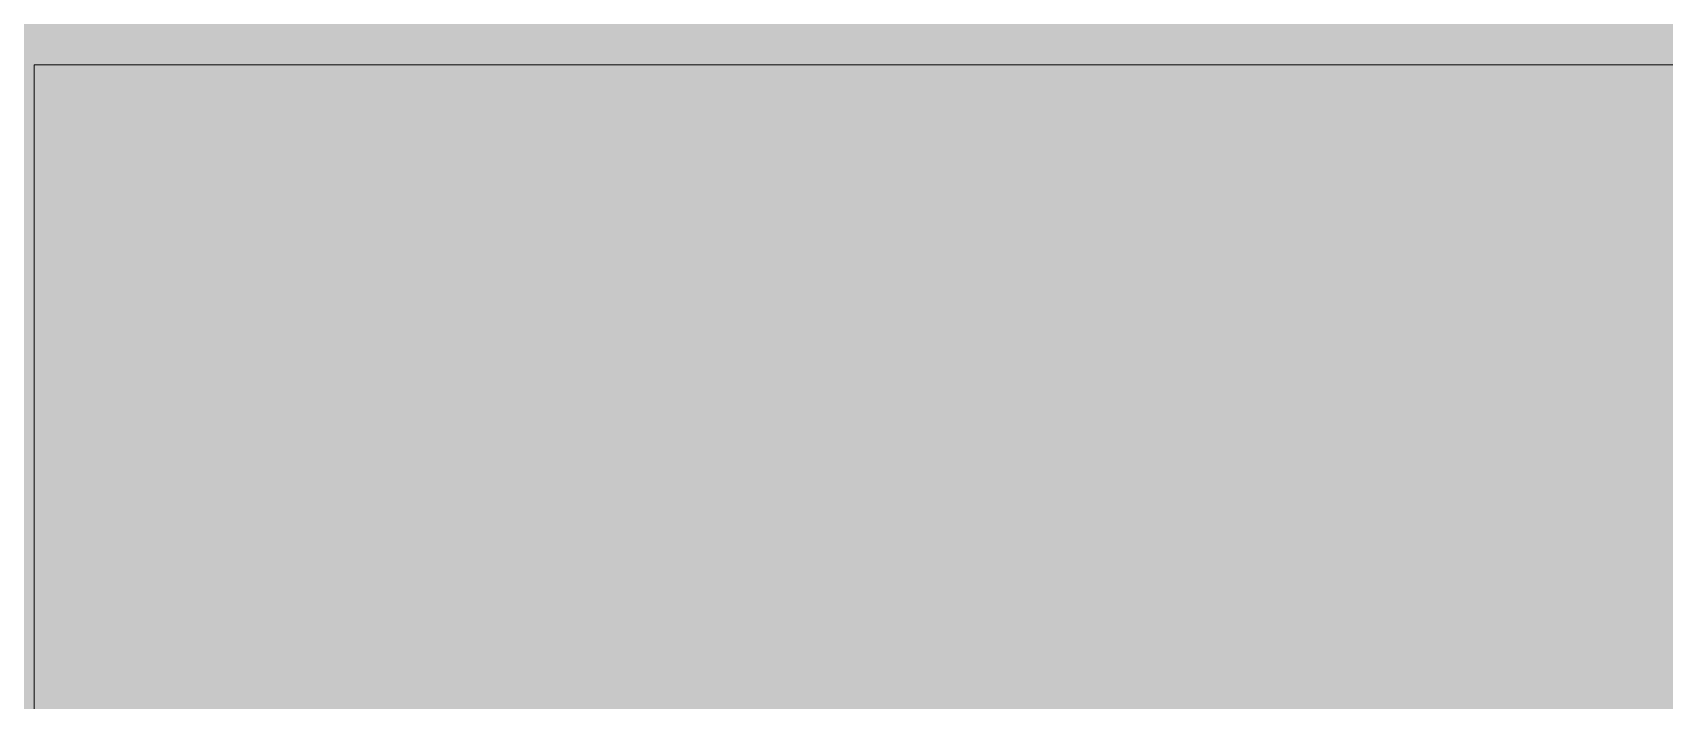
# Model space of a CAD drawing. Header units: inches. Extents: x -865 to 1895, y -762 to 1388.
# Drawn here: x 688.4 to 714.26, y 50.34 to 60.91 of the extents above; entities that cross this region are included whole.
import ezdxf

# ---------------------------------------------------------------- set-up
doc = ezdxf.new("R2010")
doc.units = ezdxf.units.IN
doc.header["$MEASUREMENT"] = 0
for name, color, linetype, lineweight in [('4th Floor Revit Background_dwg', 8, 'Continuous', 9), ('A-DETL-GENF', 92, 'Continuous', 9), ('A-EXIST-CORE', 7, 'Continuous', 9)]:
    doc.layers.add(name, color=color, linetype=linetype, lineweight=lineweight)

# ---------------------------------------------------------------- blocks, each defined once
blk = doc.blocks.new('4th Floor Revit Background_dwg-1506688-4th Floor New Construction - Partition Plan')
at = {"lineweight": 9}
blk.add_line((1845.104, 901.393), (1919.031, 901.393), dxfattribs=at)
at = {"layer": 'A-EXIST-CORE', "flags": 128}
blk.add_lwpolyline([(1845.104, 753.018), (1845.104, 901.393), (1980.729, 901.393), (1980.729, 836.893), (1959.729, 836.893), (1959.729, 830.643), (2012.729, 830.643), (2012.729, 739.768)], dxfattribs=at)

msp = doc.modelspace()

# ---------------------------------------------------------------- hatches: boundary and pattern name
at = {"layer": 'A-DETL-GENF'}
h = msp.add_hatch(color=9, dxfattribs=at)
h.paths.add_polyline_path([(393.156, -162.72), (541.056, -162.72), (541.056, -147.944), (752.681, -147.944), (752.681, -162.72), (867.192, -162.72), (867.192, 64.405), (393.156, 64.405), (393.156, 24.53), (402.642, 24.53), (402.642, -19.47), (393.156, -19.47), (393.156, -77.47), (402.642, -77.47), (402.642, -121.47), (393.156, -121.47), (393.156, -158.22)], flags=0)
h.paths.add_polyline_path([(1527.087, -162.72), (1527.087, 68.308), (1241.087, 68.308), (1241.087, -162.72), (1517.613, -162.72)], flags=0)
h.paths.add_polyline_path([(159.665, -160.845), (261.142, -160.845), (261.142, -120.86), (251.642, -120.86), (251.642, -76.86), (261.642, -76.86), (261.642, -18.86), (251.642, -18.86), (251.642, 25.14), (261.142, 25.14), (261.142, 62.362), (177.394, 62.362), (95.514, 144.242), (38.045, 144.242), (38.045, 18.14), (1.059, 18.14), (1.059, -160.845), (153.68, -160.845)], flags=0)
h.paths.add_polyline_path([(-353.512, 330.778), (-327.349, 330.778), (-209.17, 448.957), (-318.991, 558.753), (-389.629, 558.753), (-389.629, 773.499), (-505.564, 773.499), (-505.564, 330.778), (-374.018, 330.778)], flags=0)

# ---------------------------------------------------------------- block references
at = {"layer": '4th Floor Revit Background_dwg', "color": 7}
msp.add_blockref('4th Floor Revit Background_dwg-1506688-4th Floor New Construction - Partition Plan', (-1156.673, -840.988), dxfattribs=at)

doc.saveas('drawing.dxf')
